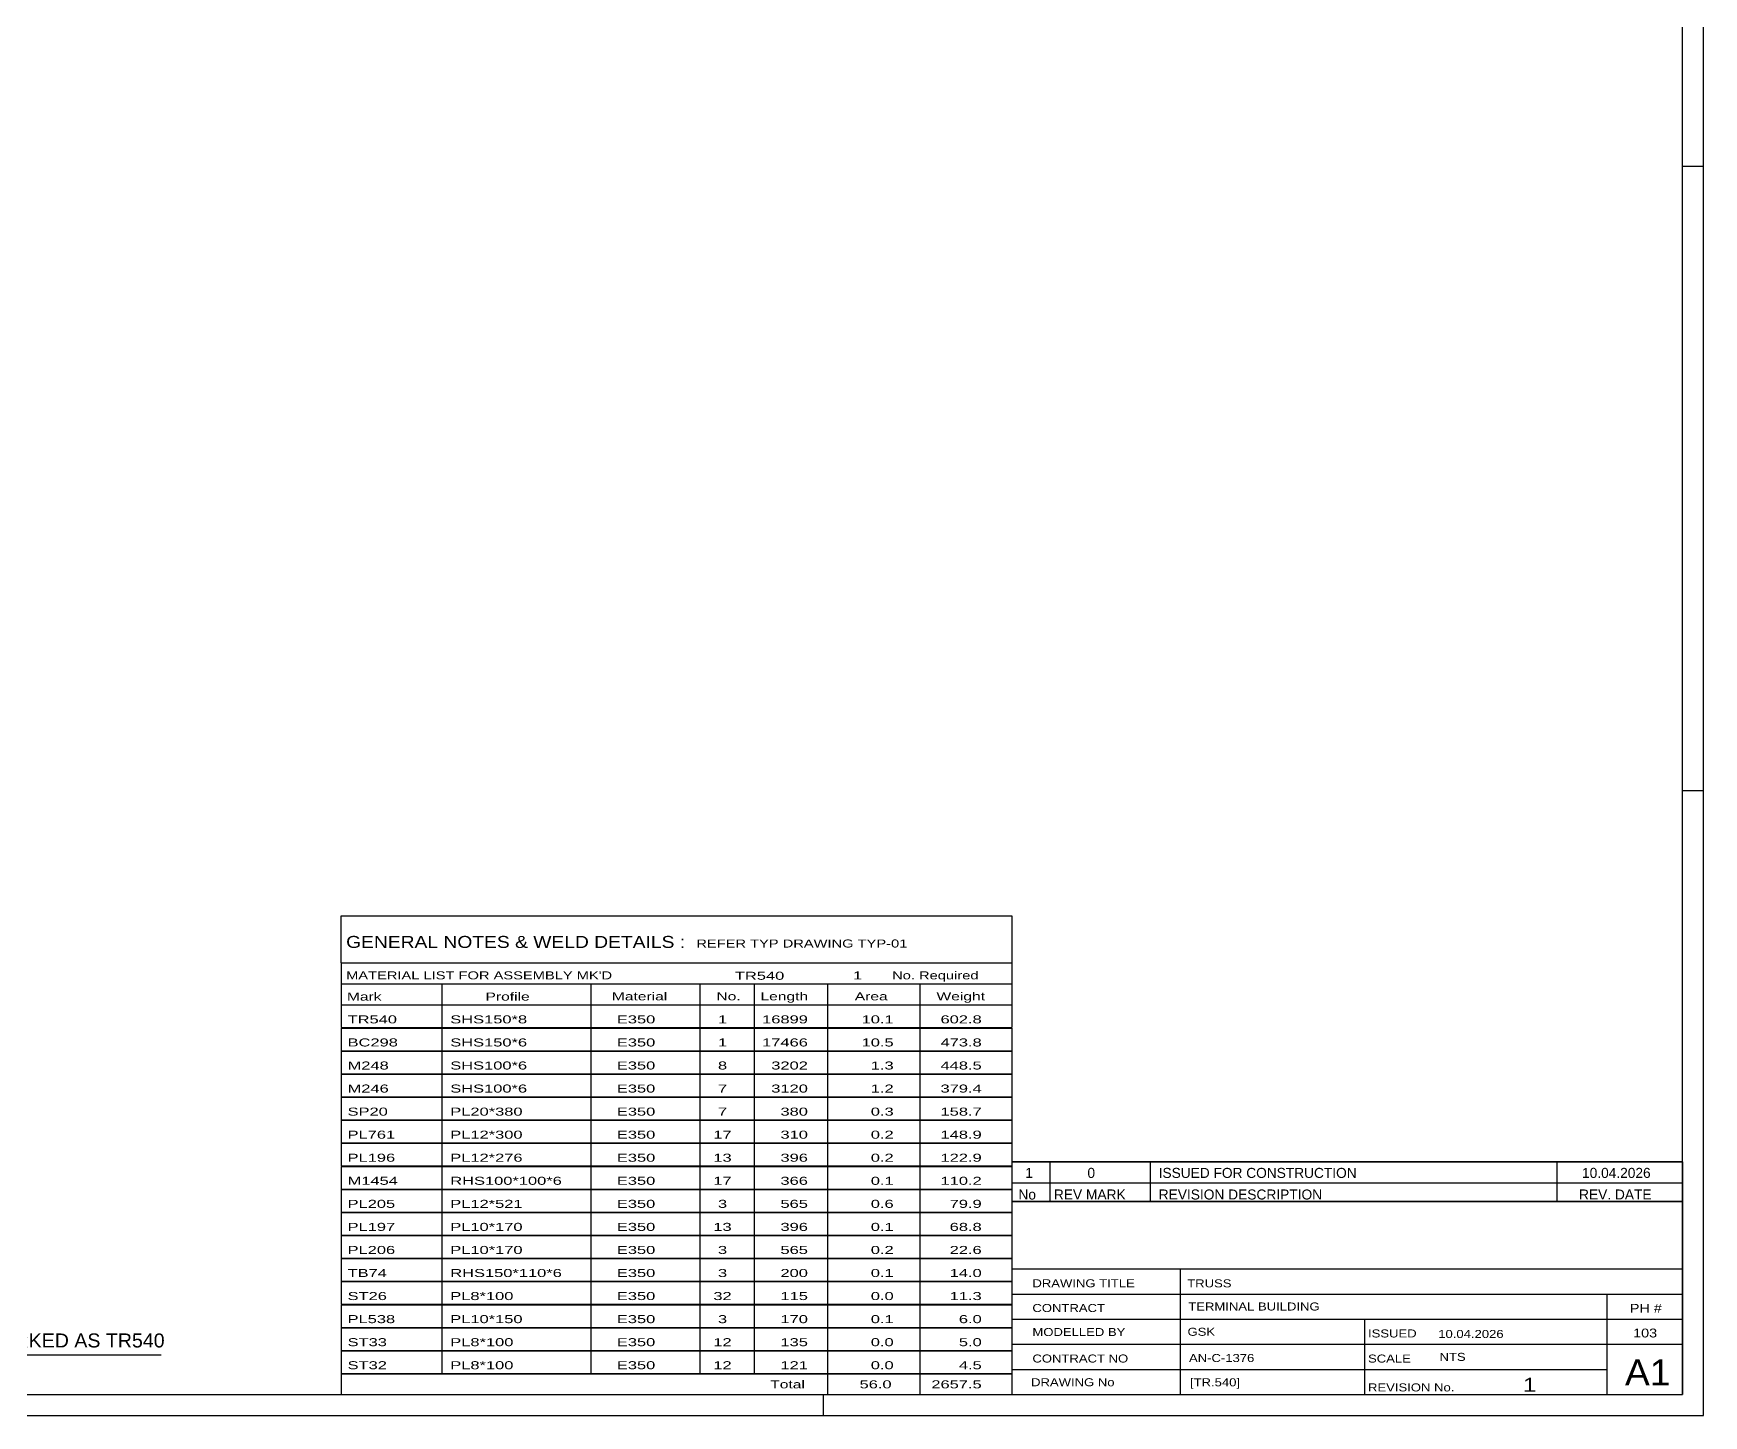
# Model space of a CAD drawing. Header units: millimetres. Extents: x 0 to 1189, y 0 to 841.
# Drawn here: x 790.5 to 1189, y 0 to 329.7 of the extents above; entities that cross this region are included whole.
import ezdxf

# ---------------------------------------------------------------- set-up
doc = ezdxf.new("R2010")
doc.units = ezdxf.units.MM
doc.styles.add('Arial', font='ARIAL.TTF', dxfattribs={"height": 0.2})
doc.styles.add('Arial Narrow', font='ARIALN.TTF', dxfattribs={"height": 0.2})

# ---------------------------------------------------------------- blocks, each defined once
blk = doc.blocks.new('Unknown-203773696-1113')
at = {"color": 5, "linetype": 'Continuous'}
for p, q in [((1189, 0), (1189, 841)), ((1184, 5), (1184, 836)), ((1189, 298), (1184, 298)), ((1189, 149), (1184, 149)), ((5, 5), (1184, 5)), ((979, 0), (979, 5)), ((0, 0), (1189, 0))]:
    blk.add_line(p, q, dxfattribs=at)
blk = doc.blocks.new('Unknown-203773696-30845')
at = {"color": 7, "linetype": 'Continuous'}
blk.add_line((751, 14.5), (821, 14.5), dxfattribs=at)
at = {"color": 7, "style": 'Arial'}
blk.add_text('ONE-TRUSS MARKED AS TR540', height=3.3428, dxfattribs=at).set_placement((750.24, 16.25))
blk = doc.blocks.new('Unknown-203773696-30842')
at = {"color": 7, "linetype": 'Continuous'}
for p, q in [((1024, 51.05), (1024, 5)), ((1024, 51.05), (1184, 51.05)), ((1184, 51), (1184, 5)), ((1024, 35), (1184, 35)), ((1064.14, 35), (1064.14, 5)), ((1024, 29), (1184, 29)), ((1166, 5.05), (1166, 29.05)), ((1024, 23), (1184, 23)), ((1108.14, 23), (1108.14, 5)), ((1024, 17), (1184, 17)), ((1024, 11), (1166, 11)), ((1024, 5), (1184, 5))]:
    blk.add_line(p, q, dxfattribs=at)
at = {"color": 7, "style": 'Arial Narrow'}
for s, height, width, p in [('DRAWING TITLE', 1.9089, 1.425378, (1028.88, 30.61)), ('TRUSS', 1.909, 1.425378, (1065.81, 30.59)), ('CONTRACT', 1.909, 1.425378, (1028.88, 24.71)), ('TERMINAL BUILDING', 1.9089, 1.425378, (1066.06, 25.07)), ('MODELLED BY', 1.9089, 1.425378, (1028.88, 18.98)), ('GSK', 1.909, 1.425378, (1065.88, 19.04)), ('ISSUED', 1.909, 1.425378, (1108.94, 18.64)), ('10.04.2026', 1.909, 1.425378, (1125.69, 18.52)), ('CONTRACT NO', 1.9089, 1.425378, (1028.88, 12.66)), ('AN-C-1376', 1.909, 1.425378, (1066.23, 12.78)), ('SCALE', 1.909, 1.425378, (1108.94, 12.65)), ('A1', 6.204, 1.25, (1170.24, 7.2)), ('DRAWING No', 1.909, 1.425378, (1028.56, 7)), ('[TR.540]', 1.909, 1.425378, (1066.46, 6.99)), ('1', 3.34, 1.5, (1145.91, 5.68)), ('REVISION No.', 1.9089, 1.425378, (1108.94, 5.77))]:
    blk.add_text(s, height=height, dxfattribs=dict(at, width=width)).set_placement(p)
at = {"color": 7, "linetype": 'Continuous', "style": 'Arial Narrow'}
for s, height, width, p in [('PH #', 2.1, 1.42538, (1171.4, 24.55)), ('103', 2.1, 1.42538, (1172.19, 18.65)), ('NTS', 1.909, 1.425378, (1126, 13.05))]:
    blk.add_text(s, height=height, dxfattribs=dict(at, width=width)).set_placement(p)
blk = doc.blocks.new('Unknown-203773696-30843')
at = {"color": 7, "linetype": 'Continuous'}
for p, q in [((1024, 60.55), (1184, 60.55)), ((1184, 60.55), (1024, 60.55)), ((1024, 60.55), (1024, 55.55)), ((1033, 60.55), (1033, 55.55)), ((1057, 60.55), (1057, 55.55)), ((1154, 60.55), (1154, 55.55)), ((1184, 60.55), (1184, 55.55)), ((1024, 55.55), (1184, 55.55)), ((1024, 55.55), (1024, 51.05)), ((1024, 55.55), (1184, 55.55)), ((1033, 55.55), (1033, 51.05)), ((1057, 55.55), (1057, 51.05)), ((1154, 55.55), (1154, 51.05)), ((1184, 55.55), (1184, 51.05)), ((1184, 51.05), (1024, 51.05))]:
    blk.add_line(p, q, dxfattribs=at)
at = {"color": 7, "linetype": 'Continuous', "style": 'Arial Narrow'}
for s, height, width, p in [('1', 2.39, 1.196471, (1027.16, 56.7)), ('0', 2.39, 1.196471, (1042, 56.7)), ('ISSUED FOR CONSTRUCTION', 2.3861, 1.196471, (1059, 56.7)), ('10.04.2026', 2.386, 1.196471, (1160, 56.7)), ('No', 2.386, 1.2, (1025.54, 51.55)), ('REV MARK', 2.386, 1.2, (1034, 51.55)), ('REVISION DESCRIPTION', 2.3861, 1.2, (1059, 51.55)), ('REV. DATE', 2.386, 1.2, (1159.28, 51.55))]:
    blk.add_text(s, height=height, dxfattribs=dict(at, width=width)).set_placement(p)
blk = doc.blocks.new('Unknown-203773696-30844')
at = {"color": 7, "linetype": 'Continuous'}
for p, q in [((864, 119.25), (1024, 119.25)), ((864, 108), (864, 119.25)), ((1024, 119.25), (1024, 108)), ((864, 108), (1024, 108)), ((864, 108), (864, 103)), ((1024, 108), (1024, 103)), ((864, 103), (1024, 103)), ((864, 103), (864, 98)), ((888, 103), (888, 98)), ((923.5, 103), (923.5, 98)), ((949.5, 103), (949.5, 98)), ((962.5, 103), (962.5, 98)), ((980, 103), (980, 98)), ((1002, 103), (1002, 98)), ((1024, 103), (1024, 98)), ((864, 98), (1024, 98)), ((864, 97.95), (864, 92.55)), ((864, 97.95), (1024, 97.95)), ((888, 98), (888, 92.5)), ((923.5, 98), (923.5, 92.5)), ((949.5, 98), (949.5, 92.5)), ((962.5, 98), (962.5, 92.5)), ((980, 98), (980, 92.5)), ((1002, 98), (1002, 92.5)), ((1024, 97.95), (1024, 92.55)), ((864, 92.55), (1024, 92.55)), ((864, 92.45), (864, 87.05)), ((864, 92.45), (1024, 92.45)), ((888, 92.5), (888, 87)), ((923.5, 92.5), (923.5, 87)), ((949.5, 92.5), (949.5, 87)), ((962.5, 92.5), (962.5, 87)), ((980, 92.5), (980, 87)), ((1002, 92.5), (1002, 87)), ((1024, 92.45), (1024, 87.05)), ((864, 87.05), (1024, 87.05)), ((864, 86.95), (864, 81.55)), ((864, 86.95), (1024, 86.95)), ((888, 87), (888, 81.5)), ((923.5, 87), (923.5, 81.5)), ((949.5, 87), (949.5, 81.5)), ((962.5, 87), (962.5, 81.5)), ((980, 87), (980, 81.5)), ((1002, 87), (1002, 81.5)), ((1024, 86.95), (1024, 81.55)), ((864, 81.55), (1024, 81.55)), ((864, 81.45), (864, 76.05)), ((864, 81.45), (1024, 81.45)), ((888, 81.5), (888, 76)), ((923.5, 81.5), (923.5, 76)), ((949.5, 81.5), (949.5, 76)), ((962.5, 81.5), (962.5, 76)), ((980, 81.5), (980, 76)), ((1002, 81.5), (1002, 76)), ((1024, 81.45), (1024, 76.05)), ((864, 76.05), (1024, 76.05)), ((864, 75.95), (864, 70.55)), ((864, 75.95), (1024, 75.95)), ((888, 76), (888, 70.5)), ((923.5, 76), (923.5, 70.5)), ((949.5, 76), (949.5, 70.5)), ((962.5, 76), (962.5, 70.5)), ((980, 76), (980, 70.5)), ((1002, 76), (1002, 70.5)), ((1024, 75.95), (1024, 70.55)), ((864, 70.55), (1024, 70.55)), ((864, 70.45), (864, 65.05)), ((864, 70.45), (1024, 70.45)), ((888, 70.5), (888, 65)), ((923.5, 70.5), (923.5, 65)), ((949.5, 70.5), (949.5, 65)), ((962.5, 70.5), (962.5, 65)), ((980, 70.5), (980, 65)), ((1002, 70.5), (1002, 65)), ((1024, 70.45), (1024, 65.05)), ((864, 65.05), (1024, 65.05)), ((864, 64.95), (864, 59.55)), ((864, 64.95), (1024, 64.95)), ((888, 65), (888, 59.5)), ((923.5, 65), (923.5, 59.5)), ((949.5, 65), (949.5, 59.5)), ((962.5, 65), (962.5, 59.5)), ((980, 65), (980, 59.5)), ((1002, 65), (1002, 59.5)), ((1024, 64.95), (1024, 59.55)), ((864, 59.55), (1024, 59.55)), ((864, 59.45), (864, 54.05)), ((864, 59.45), (1024, 59.45)), ((888, 59.5), (888, 54)), ((923.5, 59.5), (923.5, 54)), ((949.5, 59.5), (949.5, 54)), ((962.5, 59.5), (962.5, 54)), ((980, 59.5), (980, 54)), ((1002, 59.5), (1002, 54)), ((1024, 59.45), (1024, 54.05)), ((864, 54.05), (1024, 54.05)), ((864, 53.95), (864, 48.55)), ((864, 53.95), (1024, 53.95)), ((888, 54), (888, 48.5)), ((923.5, 54), (923.5, 48.5)), ((949.5, 54), (949.5, 48.5)), ((962.5, 54), (962.5, 48.5)), ((980, 54), (980, 48.5)), ((1002, 54), (1002, 48.5)), ((1024, 53.95), (1024, 48.55)), ((864, 48.55), (1024, 48.55)), ((864, 48.45), (864, 43.05)), ((864, 48.45), (1024, 48.45)), ((888, 48.5), (888, 43)), ((923.5, 48.5), (923.5, 43)), ((949.5, 48.5), (949.5, 43)), ((962.5, 48.5), (962.5, 43)), ((980, 48.5), (980, 43)), ((1002, 48.5), (1002, 43)), ((1024, 48.45), (1024, 43.05)), ((864, 43.05), (1024, 43.05)), ((864, 42.95), (864, 37.55)), ((864, 42.95), (1024, 42.95)), ((888, 43), (888, 37.5)), ((923.5, 43), (923.5, 37.5)), ((949.5, 43), (949.5, 37.5)), ((962.5, 43), (962.5, 37.5)), ((980, 43), (980, 37.5)), ((1002, 43), (1002, 37.5)), ((1024, 42.95), (1024, 37.55)), ((864, 37.55), (1024, 37.55)), ((864, 37.45), (864, 32.05)), ((864, 37.45), (1024, 37.45)), ((888, 37.5), (888, 32)), ((923.5, 37.5), (923.5, 32)), ((949.5, 37.5), (949.5, 32)), ((962.5, 37.5), (962.5, 32)), ((980, 37.5), (980, 32)), ((1002, 37.5), (1002, 32)), ((1024, 37.45), (1024, 32.05)), ((864, 32.05), (1024, 32.05)), ((864, 31.95), (864, 26.55)), ((864, 31.95), (1024, 31.95)), ((888, 32), (888, 26.5)), ((923.5, 32), (923.5, 26.5)), ((949.5, 32), (949.5, 26.5)), ((962.5, 32), (962.5, 26.5)), ((980, 32), (980, 26.5)), ((1002, 32), (1002, 26.5)), ((1024, 31.95), (1024, 26.55)), ((864, 26.55), (1024, 26.55)), ((864, 26.45), (864, 21.05)), ((864, 26.45), (1024, 26.45)), ((888, 26.5), (888, 21)), ((923.5, 26.5), (923.5, 21)), ((949.5, 26.5), (949.5, 21)), ((962.5, 26.5), (962.5, 21)), ((980, 26.5), (980, 21)), ((1002, 26.5), (1002, 21)), ((1024, 26.45), (1024, 21.05)), ((864, 21.05), (1024, 21.05)), ((864, 20.95), (864, 15.55)), ((864, 20.95), (1024, 20.95)), ((888, 21), (888, 15.5)), ((923.5, 21), (923.5, 15.5)), ((949.5, 21), (949.5, 15.5)), ((962.5, 21), (962.5, 15.5)), ((980, 21), (980, 15.5)), ((1002, 21), (1002, 15.5)), ((1024, 20.95), (1024, 15.55)), ((864, 15.55), (1024, 15.55)), ((864, 15.45), (864, 10.05)), ((864, 15.45), (1024, 15.45)), ((888, 15.5), (888, 10)), ((923.5, 15.5), (923.5, 10)), ((949.5, 15.5), (949.5, 10)), ((962.5, 15.5), (962.5, 10)), ((980, 15.5), (980, 10)), ((1002, 15.5), (1002, 10)), ((1024, 15.45), (1024, 10.05)), ((864, 10.05), (1024, 10.05)), ((864, 10), (1024, 10)), ((864, 10), (864, 5)), ((980, 10), (980, 5)), ((1002, 10), (1002, 5)), ((1024, 10), (1024, 5)), ((864, 5), (1024, 5))]:
    blk.add_line(p, q, dxfattribs=at)
at = {"color": 7, "style": 'Arial Narrow'}
for s, height, width, p in [('GENERAL NOTES & WELD DETAILS :', 2.8633, 1.4, (865.15, 111.56)), ('REFER TYP DRAWING TYP-01', 1.9089, 1.6, (948.7, 111.66)), ("MATERIAL LIST FOR ASSEMBLY MK'D", 1.9089, 1.6, (865.15, 104.06)), ('TR540', 1.909, 1.794707, (957.9, 103.97)), ('1', 1.91, 1.794707, (986.08, 104.06)), ('No. Required', 1.9089, 1.6, (995.41, 104.06)), ('Mark', 1.909, 1.7, (865.34, 99)), ('Profile', 1.909, 1.7, (898.41, 99)), ('Material', 1.909, 1.7, (928.54, 99.06)), ('No.', 1.909, 1.7, (953.5, 99.06)), ('Length', 1.909, 1.7, (964, 99.06)), ('Area', 1.909, 1.7, (986.5, 99.06)), ('Weight', 1.909, 1.7, (1006, 99.06))]:
    blk.add_text(s, height=height, dxfattribs=dict(at, width=width)).set_placement(p)
at = {"color": 7, "linetype": 'Continuous', "style": 'Arial Narrow'}
for s, height, width, p in [('TR540', 1.909, 1.794707, (865.5, 93.56)), ('SHS150*8', 1.909, 1.794707, (890, 93.56)), ('E350', 1.909, 1.794707, (929.74, 93.56)), ('1', 1.91, 1.794707, (953.86, 93.56)), ('16899', 1.909, 1.794707, (964.4, 93.56)), ('10.1', 1.909, 1.794707, (988.13, 93.56)), ('602.8', 1.909, 1.794707, (1006.96, 93.56)), ('BC298', 1.909, 1.794707, (865.5, 88.06)), ('SHS150*6', 1.909, 1.794707, (890, 88.06)), ('E350', 1.909, 1.794707, (929.74, 88.06)), ('1', 1.91, 1.794707, (953.86, 88.06)), ('17466', 1.909, 1.794707, (964.4, 88.06)), ('10.5', 1.909, 1.794707, (988.13, 88.06)), ('473.8', 1.909, 1.794707, (1006.96, 88.06)), ('M248', 1.909, 1.794707, (865.5, 82.56)), ('SHS100*6', 1.909, 1.794707, (890, 82.56)), ('E350', 1.909, 1.794707, (929.74, 82.56)), ('8', 1.91, 1.794707, (953.86, 82.56)), ('3202', 1.909, 1.794707, (966.58, 82.56)), ('1.3', 1.909, 1.794707, (990.32, 82.56)), ('448.5', 1.909, 1.794707, (1006.96, 82.56)), ('M246', 1.909, 1.794707, (865.5, 77.06)), ('SHS100*6', 1.909, 1.794707, (890, 77.06)), ('E350', 1.909, 1.794707, (929.74, 77.06)), ('7', 1.91, 1.794707, (953.86, 77.06)), ('3120', 1.909, 1.794707, (966.58, 77.06)), ('1.2', 1.909, 1.794707, (990.32, 77.06)), ('379.4', 1.909, 1.794707, (1006.96, 77.06)), ('SP20', 1.909, 1.794707, (865.5, 71.56)), ('PL20*380', 1.909, 1.794707, (890, 71.56)), ('E350', 1.909, 1.794707, (929.74, 71.56)), ('7', 1.91, 1.794707, (953.86, 71.56)), ('380', 1.909, 1.794707, (968.77, 71.56)), ('0.3', 1.909, 1.794707, (990.32, 71.56)), ('158.7', 1.909, 1.794707, (1006.96, 71.56)), ('PL761', 1.909, 1.794707, (865.5, 66.06)), ('PL12*300', 1.909, 1.794707, (890, 66.06)), ('E350', 1.909, 1.794707, (929.74, 66.06)), ('17', 1.909, 1.794707, (952.76, 66.06)), ('310', 1.909, 1.794707, (968.77, 66.06)), ('0.2', 1.909, 1.794707, (990.32, 66.06)), ('148.9', 1.909, 1.794707, (1006.96, 66.06)), ('PL196', 1.909, 1.794707, (865.5, 60.56)), ('PL12*276', 1.909, 1.794707, (890, 60.56)), ('E350', 1.909, 1.794707, (929.74, 60.56)), ('13', 1.909, 1.794707, (952.76, 60.56)), ('396', 1.909, 1.794707, (968.77, 60.56)), ('0.2', 1.909, 1.794707, (990.32, 60.56)), ('122.9', 1.909, 1.794707, (1006.96, 60.56)), ('M1454', 1.909, 1.794707, (865.5, 55.06)), ('RHS100*100*6', 1.9089, 1.794707, (890, 55.06)), ('E350', 1.909, 1.794707, (929.74, 55.06)), ('17', 1.909, 1.794707, (952.76, 55.06)), ('366', 1.909, 1.794707, (968.77, 55.06)), ('0.1', 1.909, 1.794707, (990.32, 55.06)), ('110.2', 1.909, 1.794707, (1006.96, 55.06)), ('PL205', 1.909, 1.794707, (865.5, 49.56)), ('PL12*521', 1.909, 1.794707, (890, 49.56)), ('E350', 1.909, 1.794707, (929.74, 49.56)), ('3', 1.91, 1.794707, (953.86, 49.56)), ('565', 1.909, 1.794707, (968.77, 49.56)), ('0.6', 1.909, 1.794707, (990.32, 49.56)), ('79.9', 1.909, 1.794707, (1009.14, 49.56)), ('PL197', 1.909, 1.794707, (865.5, 44.06)), ('PL10*170', 1.909, 1.794707, (890, 44.06)), ('E350', 1.909, 1.794707, (929.74, 44.06)), ('13', 1.909, 1.794707, (952.76, 44.06)), ('396', 1.909, 1.794707, (968.77, 44.06)), ('0.1', 1.909, 1.794707, (990.32, 44.06)), ('68.8', 1.909, 1.794707, (1009.14, 44.06)), ('PL206', 1.909, 1.794707, (865.5, 38.56)), ('PL10*170', 1.909, 1.794707, (890, 38.56)), ('E350', 1.909, 1.794707, (929.74, 38.56)), ('3', 1.91, 1.794707, (953.86, 38.56)), ('565', 1.909, 1.794707, (968.77, 38.56)), ('0.2', 1.909, 1.794707, (990.32, 38.56)), ('22.6', 1.909, 1.794707, (1009.14, 38.56)), ('TB74', 1.909, 1.794707, (865.5, 33.06)), ('RHS150*110*6', 1.9089, 1.794707, (890, 33.06)), ('E350', 1.909, 1.794707, (929.74, 33.06)), ('3', 1.91, 1.794707, (953.86, 33.06)), ('200', 1.909, 1.794707, (968.77, 33.06)), ('0.1', 1.909, 1.794707, (990.32, 33.06)), ('14.0', 1.909, 1.794707, (1009.14, 33.06)), ('ST26', 1.909, 1.794707, (865.5, 27.56)), ('PL8*100', 1.909, 1.794707, (890, 27.56)), ('E350', 1.909, 1.794707, (929.74, 27.56)), ('32', 1.909, 1.794707, (952.76, 27.56)), ('115', 1.909, 1.794707, (968.77, 27.56)), ('0.0', 1.909, 1.794707, (990.32, 27.56)), ('11.3', 1.909, 1.794707, (1009.14, 27.56)), ('PL538', 1.909, 1.794707, (865.5, 22.06)), ('PL10*150', 1.909, 1.794707, (890, 22.06)), ('E350', 1.909, 1.794707, (929.74, 22.06)), ('3', 1.91, 1.794707, (953.86, 22.06)), ('170', 1.909, 1.794707, (968.77, 22.06)), ('0.1', 1.909, 1.794707, (990.32, 22.06)), ('6.0', 1.909, 1.794707, (1011.33, 22.06)), ('ST33', 1.909, 1.794707, (865.5, 16.56)), ('PL8*100', 1.909, 1.794707, (890, 16.56)), ('E350', 1.909, 1.794707, (929.74, 16.56)), ('12', 1.909, 1.794707, (952.76, 16.56)), ('135', 1.909, 1.794707, (968.77, 16.56)), ('0.0', 1.909, 1.794707, (990.32, 16.56)), ('5.0', 1.909, 1.794707, (1011.33, 16.56)), ('ST32', 1.909, 1.794707, (865.5, 11.06)), ('PL8*100', 1.909, 1.794707, (890, 11.06)), ('E350', 1.909, 1.794707, (929.74, 11.06)), ('12', 1.909, 1.794707, (952.76, 11.06)), ('121', 1.909, 1.794707, (968.77, 11.06)), ('0.0', 1.909, 1.794707, (990.32, 11.06)), ('4.5', 1.909, 1.794707, (1011.33, 11.06)), ('Total', 1.909, 1.7, (966.33, 6.5)), ('56.0', 1.909, 1.794707, (987.64, 6.5)), ('2657.5', 1.909, 1.794707, (1004.77, 6.5))]:
    blk.add_text(s, height=height, dxfattribs=dict(at, width=width)).set_placement(p)

msp = doc.modelspace()

# ---------------------------------------------------------------- block references
for name in ['Unknown-203773696-1113', 'Unknown-203773696-30844', 'Unknown-203773696-30843', 'Unknown-203773696-30842', 'Unknown-203773696-30845']:
    msp.add_blockref(name, (0, 0))

doc.saveas('drawing.dxf')
